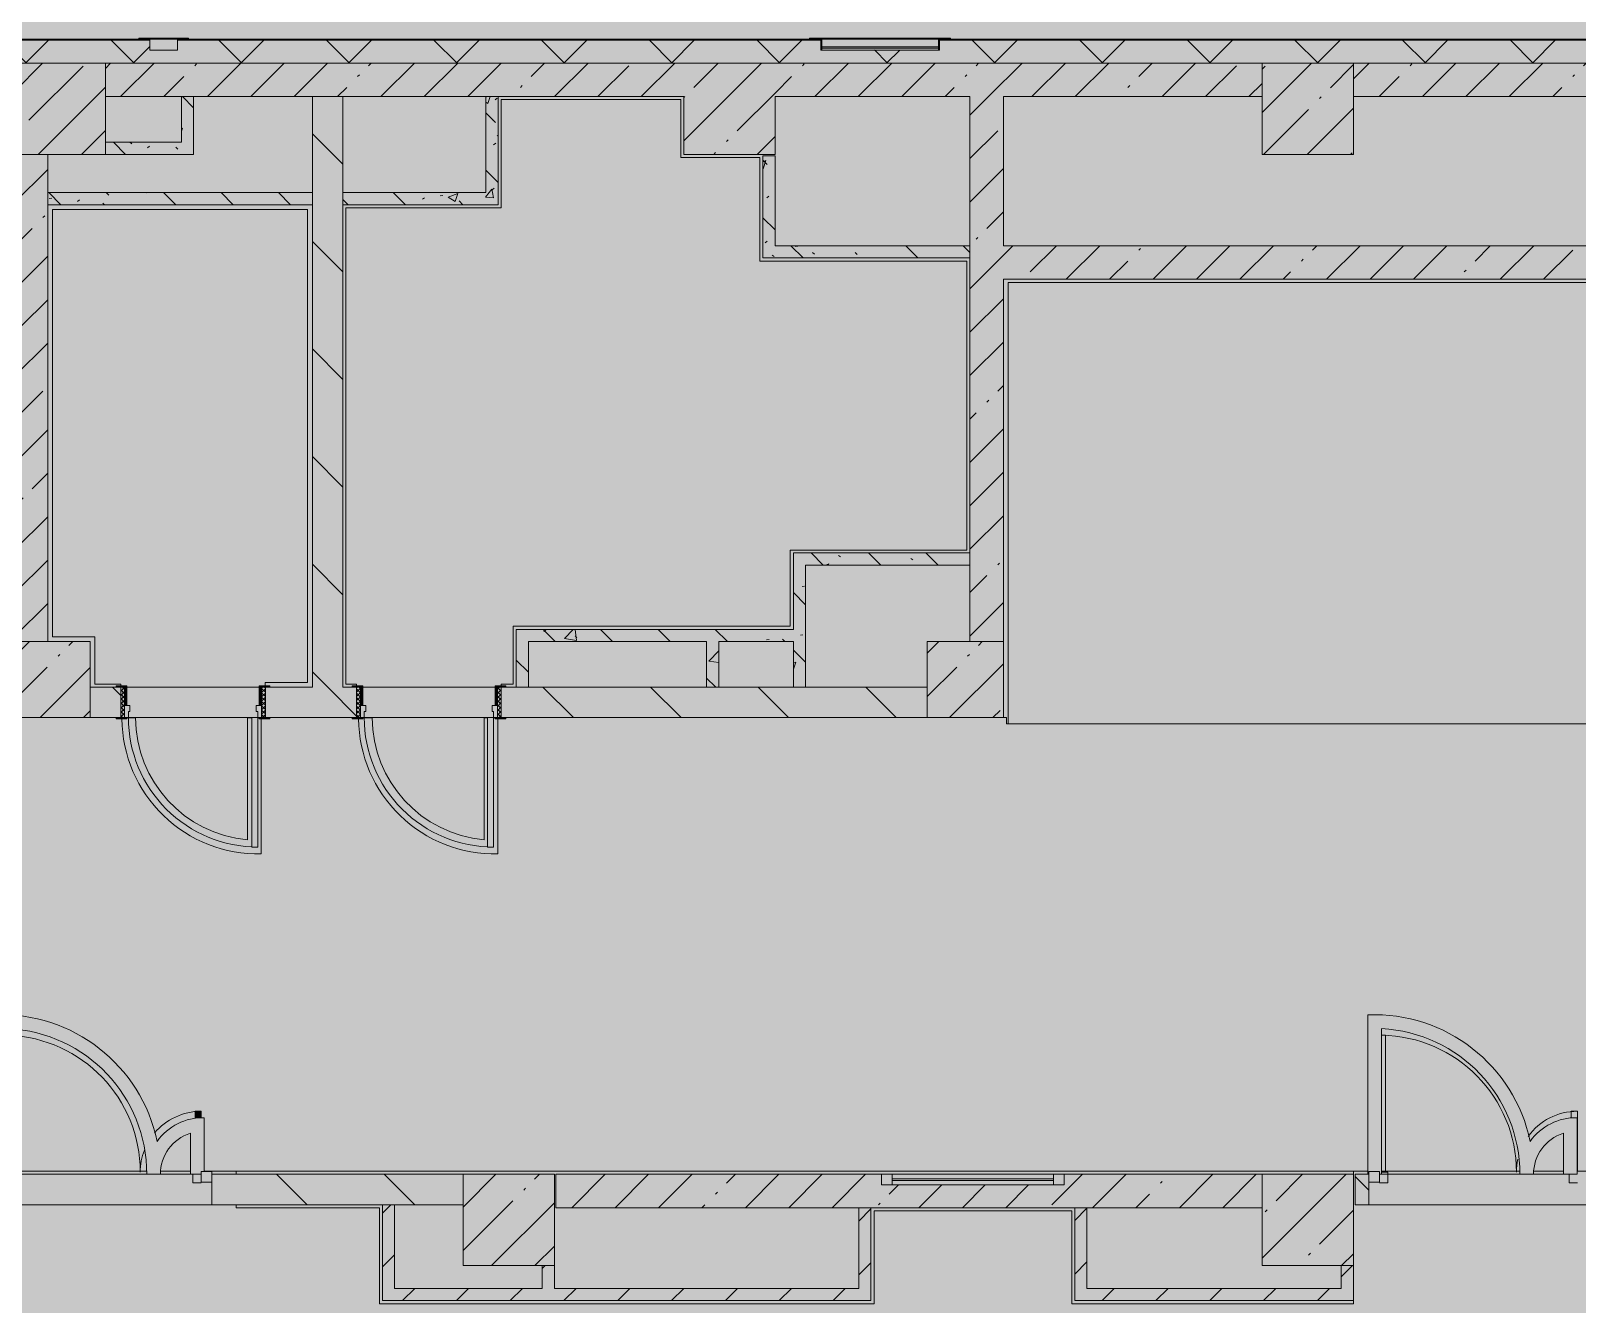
# Model space of a CAD drawing. Header units: millimetres. Extents: x -5524 to 188508, y -8553 to 29000.
# Drawn here: x 75319 to 85477, y 7048 to 15412 of the extents above; entities that cross this region are included whole.
import ezdxf

# ---------------------------------------------------------------- set-up
doc = ezdxf.new("R2010")
doc.units = ezdxf.units.MM
for name, color, linetype, lineweight in [('A-DETL-1', 7, 'Continuous', 5), ('A-WALL-2', 7, 'Continuous', 5), ('I-WALL-2', 7, 'Continuous', 5), ('S-COLS-2', 7, 'Continuous', 5)]:
    doc.layers.add(name, color=color, linetype=linetype, lineweight=lineweight)
doc.layers.add('A-DETL-GENF-2', color=7, linetype='Continuous', lineweight=9, true_color=0xc0c0c0, transparency=0.4)
for name, color, linetype, lineweight, true_color in [('A-DETL-GENF-3', 7, 'Continuous', 5, 0xb7b7b7), ('A-DOOR-4', 7, 'Continuous', 5, 0xaaaaaa), ('A-DOOR-5', 7, 'Continuous', 5, 0xe2e2e2), ('A-DOOR-6', 7, 'Continuous', 5, 0xb7b7b7), ('A-DOOR-FRAM-4', 7, 'Continuous', 5, 0xe2e2e2), ('A-DOOR-FRAM-5', 7, 'Continuous', 5, 0xaaaaaa), ('A-DOOR-FRAM-6', 7, 'Continuous', 5, 0xb7b7b7), ('A-FLOR-1', 7, 'Continuous', 5, 0xb7b7b7), ('A-GENM-1', 7, 'Continuous', 5, 0x737373), ('A-GENM-2', 7, 'Continuous', 5, 0xa1a1a1), ('A-GLAZ-3', 7, 'Continuous', 5, 0x737373), ('A-GLAZ-CWMG-4', 7, 'Continuous', 5, 0x737373), ('A-WALL-3', 7, 'Continuous', 5, 0x737373), ('A-WALL-4', 7, 'Continuous', 9, 0x737373), ('A-WALL-5', 7, 'Continuous', 5, 0xa1a1a1), ('I-WALL-3', 7, 'Continuous', 5, 0x737373), ('I-WALL-4', 7, 'Continuous', 5, 0x787878), ('S-COLS-1', 7, 'Continuous', 5, 0x737373)]:
    doc.layers.add(name, color=color, linetype=linetype, lineweight=lineweight, true_color=true_color)
pattern_1 = [(135, (61498, 0), (-353.553, -353.553), [])]
pattern_2 = [(135, (1826.41, 164.685), (-14.14214, -14.14214), []), (225, (1826.41, 164.685), (14.14214, -14.14214), [])]
pattern_3 = [(45, (-296.384, 164.685), (-14.1421, 14.1421), []), (135, (-296.384, 164.685), (-14.1421, -14.1421), [])]
pattern_4 = [(45, (61498, 0), (-285.123, 285.123), []), (45, (61783.12, 0), (-285.123, 285.123), [504.031, -100.806, 16.764, -84.042])]
pattern_5 = [(135, (61498, 0), (-377.171, -377.171), [533.4, -88.9, 17.78, -88.9]), (135, (61498, 376.94), (-377.171, -377.171), []), (50, (61498, 0), (637.645, -55.787), [66.675, -733.425]), (355, (61498, 0), (-123.35, 668.7), [53.34, -586.74]), (100.451, (61551.14, -4.65), (514.299, 612.908), [56.665, -623.315]), (46.184, (61498, 177.8), (948.776, -147.15), [100.012, -1100.137]), (96.636, (61577.1, 165.5), (830.91, 865.997), [84.998, -934.973]), (351.184, (61498, 177.8), (830.918, 865.99), [80.01, -880.11]), (21, (61586.9, 133.35), (530.651, -357.928), [66.675, -733.425]), (326, (61586.9, 133.35), (216.308, 644.658), [53.34, -586.74]), (71.451, (61631.1, 103.5), (746.96, 286.724), [56.665, -623.315]), (37.5, (61498, 0), (10.8105, 295.9426), [16.764, -562.864, 16.764, -578.866, -588.962]), (37.5, (61498, 0), (10.8105, 295.9426), [-1175.258, 16.764, -572.198]), (7.5, (61498, 0), (233.869, 350.6318), [16.764, -322.834, 16.764, -549.529, -224.472]), (7.5, (61498, 0), (233.869, 350.6318), [-905.891, 16.764, -207.708]), (327.5, (61299.75, 0), (474.5678, -20.0513), [16.764, -205.486, 16.764, -676.656, -920.115]), (327.5, (61299.75, 0), (474.5678, -20.0513), [-915.67, 16.764, -903.351]), (317.5, (61210.85, 0), (518.452, 88.9934), [16.764, -272.161, 16.764, -443.738, -653.415]), (317.5, (61210.85, 0), (518.452, 88.9934), [-749.427, 16.764, -636.651])]
pattern_6 = [(45, (61498, 0), (-176.7767, 176.7767), [])]

# ---------------------------------------------------------------- blocks, each defined once
blk = doc.blocks.new('BSC_Колонна _Прямоугольная - 600х600-V46-3_6_1_птичка')
at = {"layer": 'S-COLS-2'}
h = blk.add_hatch(dxfattribs=at)
h.set_pattern_fill('FP_60', color=256, style=0, pattern_type=2)
h.set_pattern_definition([(45, (-14010, -14900), (-285.123, 285.123), []), (45, (-13724.88, -14900), (-285.123, 285.123), [504.031, -100.806, 16.764, -84.042])])
h.paths.add_polyline_path([(300, -300), (300, 300), (-300, 300), (-300, -300), (-24, -300)])
at = {"layer": 'S-COLS-1'}
for p, q in [((300, 300), (-300, 300)), ((-300, 300), (-300, -300)), ((300, -300), (300, 300)), ((-300, -300), (300, -300))]:
    blk.add_line(p, q, dxfattribs=at)
blk = doc.blocks.new('110_Дверь_СКБ_1Ст_Внутренняя1 - Д-7_п__950x2100h_Туалет EW30-32897972-3_6_1_птичка')
at = {"layer": 'A-DOOR-4'}
h = blk.add_hatch(dxfattribs=at)
h.set_pattern_fill('FP_17', color=256, style=0, pattern_type=2)
h.set_pattern_definition(pattern_2)
h.paths.add_polyline_path([(487, 100), (462, 100), (462, -100), (487, -100)])
at = {"layer": 'A-DOOR-5'}
h = blk.add_hatch(color=256, dxfattribs=at)
h.paths.add_polyline_path([(437, 100), (437, 60), (427, 60), (427, 20), (462, 20), (462, 100)])
h.paths.add_polyline_path([(-413, 100), (-438, 100), (-438, 20), (-403, 20), (-403, 60), (-413, 60)])
at = {"layer": 'A-DOOR-FRAM-4'}
for points in [[(-413, 950), (-413, 100), (-373, 100), (-373, 950)], [(-493, 108), (-493, 100), (-423, 100), (-423, 108)], [(517, 108), (447, 108), (447, 100), (517, 100)], [(-423, 20), (-438, 20), (-438, -100), (-423, -100)], [(462, 20), (447, 20), (447, -100), (462, -100)], [(-493, -100), (-493, -108), (-423, -108), (-423, -100)], [(447, -100), (447, -108), (517, -108), (517, -100)]]:
    blk.add_hatch(color=256, dxfattribs=at).paths.add_polyline_path(points)
at = {"layer": 'A-DOOR-FRAM-5'}
h = blk.add_hatch(dxfattribs=at)
h.set_pattern_fill('FP_18', color=256, style=0, pattern_type=2)
h.set_pattern_definition(pattern_3)
h.paths.add_polyline_path([(-438, 100), (-463, 100), (-463, -100), (-438, -100)])
at = {"layer": 'A-DOOR-6'}
for p, q in [((-413, 950), (-413, 100)), ((-373, 950), (-413, 950)), ((-373, 100), (-373, 950)), ((-413, 100), (-373, 100))]:
    blk.add_line(p, q, dxfattribs=at)
blk.add_arc((-413, 100), 850, 360, 90, dxfattribs=at)
at = {"layer": 'A-DOOR-FRAM-6'}
for p, q in [((-423, 108), (-493, 108)), ((-493, 108), (-493, 100)), ((-423, 100), (-423, 108)), ((517, 108), (447, 108)), ((447, 108), (447, 100)), ((517, 100), (517, 108)), ((-493, 100), (-423, 100)), ((-438, 100), (-463, 100)), ((-463, 100), (-463, -100)), ((-413, 100), (-438, 100)), ((-438, 100), (-438, 20)), ((-438, -100), (-438, 100)), ((-423, 100), (-438, 100)), ((-438, 100), (-438, 99)), ((-438, 99), (-423, 99)), ((-438, 20), (-403, 20)), ((-423, 20), (-438, 20)), ((-438, 20), (-438, -100)), ((-423, 99), (-423, 100)), ((-423, -100), (-423, 20)), ((-413, 60), (-413, 100)), ((-403, 60), (-413, 60)), ((-403, 20), (-403, 60)), ((437, 60), (427, 60)), ((427, 60), (427, 20)), ((427, 20), (462, 20)), ((437, 100), (437, 60)), ((462, 100), (437, 100)), ((462, 100), (447, 100)), ((447, 100), (447, 99)), ((447, 100), (517, 100)), ((447, 99), (462, 99)), ((462, 20), (447, 20)), ((447, 20), (447, -100)), ((462, 20), (462, 100)), ((487, 100), (462, 100)), ((462, 100), (462, -100)), ((462, 99), (462, 100)), ((462, -100), (462, 20)), ((487, -100), (487, 100)), ((-423, -100), (-493, -100)), ((-493, -100), (-493, -108)), ((-463, -100), (-438, -100)), ((-438, -100), (-423, -100)), ((-423, -108), (-423, -100)), ((447, -100), (462, -100)), ((517, -100), (447, -100)), ((447, -100), (447, -108)), ((462, -100), (487, -100)), ((517, -108), (517, -100)), ((-493, -108), (-423, -108)), ((447, -108), (517, -108))]:
    blk.add_line(p, q, dxfattribs=at)
blk = doc.blocks.new('110_Дверь_СКБ_1Ст_Внутренняя1 - Д-7_п__950x2100h_Туалет-32491181-3_6_1_птичка')
at = {"layer": 'A-DOOR-4'}
h = blk.add_hatch(dxfattribs=at)
h.set_pattern_fill('FP_17', color=256, style=0, pattern_type=2)
h.set_pattern_definition(pattern_2)
h.paths.add_polyline_path([(487, 100), (462, 100), (462, -100), (487, -100)])
at = {"layer": 'A-DOOR-5'}
h = blk.add_hatch(color=256, dxfattribs=at)
h.paths.add_polyline_path([(437, 100), (437, 60), (427, 60), (427, 20), (462, 20), (462, 100)])
h.paths.add_polyline_path([(-413, 100), (-438, 100), (-438, 20), (-403, 20), (-403, 60), (-413, 60)])
at = {"layer": 'A-DOOR-FRAM-4'}
for points in [[(-413, 950), (-413, 100), (-373, 100), (-373, 950)], [(-493, 108), (-493, 100), (-423, 100), (-423, 108)], [(517, 108), (447, 108), (447, 100), (517, 100)], [(-423, 20), (-438, 20), (-438, -100), (-423, -100)], [(462, 20), (447, 20), (447, -100), (462, -100)], [(-493, -100), (-493, -108), (-423, -108), (-423, -100)], [(447, -100), (447, -108), (517, -108), (517, -100)]]:
    blk.add_hatch(color=256, dxfattribs=at).paths.add_polyline_path(points)
at = {"layer": 'A-DOOR-FRAM-5'}
h = blk.add_hatch(dxfattribs=at)
h.set_pattern_fill('FP_18', color=256, style=0, pattern_type=2)
h.set_pattern_definition(pattern_3)
h.paths.add_polyline_path([(-438, 100), (-463, 100), (-463, -100), (-438, -100)])
at = {"layer": 'A-DOOR-6'}
for p, q in [((-413, 950), (-413, 100)), ((-373, 950), (-413, 950)), ((-373, 100), (-373, 950)), ((-413, 100), (-373, 100))]:
    blk.add_line(p, q, dxfattribs=at)
blk.add_arc((-413, 100), 850, 360, 90, dxfattribs=at)
at = {"layer": 'A-DOOR-FRAM-6'}
for p, q in [((-423, 108), (-493, 108)), ((-493, 108), (-493, 100)), ((-423, 100), (-423, 108)), ((517, 108), (447, 108)), ((447, 108), (447, 100)), ((517, 100), (517, 108)), ((-493, 100), (-423, 100)), ((-438, 100), (-463, 100)), ((-463, 100), (-463, -100)), ((-413, 100), (-438, 100)), ((-438, 100), (-438, 20)), ((-438, -100), (-438, 100)), ((-423, 100), (-438, 100)), ((-438, 100), (-438, 99)), ((-438, 99), (-423, 99)), ((-438, 20), (-403, 20)), ((-423, 20), (-438, 20)), ((-438, 20), (-438, -100)), ((-423, 99), (-423, 100)), ((-423, -100), (-423, 20)), ((-413, 60), (-413, 100)), ((-403, 60), (-413, 60)), ((-403, 20), (-403, 60)), ((437, 60), (427, 60)), ((427, 60), (427, 20)), ((427, 20), (462, 20)), ((437, 100), (437, 60)), ((462, 100), (437, 100)), ((462, 100), (447, 100)), ((447, 100), (447, 99)), ((447, 100), (517, 100)), ((447, 99), (462, 99)), ((462, 20), (447, 20)), ((447, 20), (447, -100)), ((462, 20), (462, 100)), ((487, 100), (462, 100)), ((462, 100), (462, -100)), ((462, 99), (462, 100)), ((462, -100), (462, 20)), ((487, -100), (487, 100)), ((-423, -100), (-493, -100)), ((-493, -100), (-493, -108)), ((-463, -100), (-438, -100)), ((-438, -100), (-423, -100)), ((-423, -108), (-423, -100)), ((447, -100), (462, -100)), ((517, -100), (447, -100)), ((447, -100), (447, -108)), ((462, -100), (487, -100)), ((517, -108), (517, -100)), ((-493, -108), (-423, -108)), ((447, -108), (517, -108))]:
    blk.add_line(p, q, dxfattribs=at)
blk = doc.blocks.new('BSC_Колонна _Прямоугольная - 500х500-V84-3_6_1_птичка')
at = {"layer": 'S-COLS-2'}
h = blk.add_hatch(dxfattribs=at)
h.set_pattern_fill('FP_99', color=256, style=0, pattern_type=2)
h.set_pattern_definition([(45, (-19960, -11150), (-285.123, 285.123), []), (45, (-19674.88, -11150), (-285.123, 285.123), [504.031, -100.806, 16.764, -84.042])])
h.paths.add_polyline_path([(250, -250), (250, 250), (-250, 250), (-250, -250)])
at = {"layer": 'S-COLS-1'}
for p, q in [((250, 250), (-250, 250)), ((-250, 250), (-250, -250)), ((250, -250), (250, 250)), ((-250, -250), (250, -250))]:
    blk.add_line(p, q, dxfattribs=at)
blk = doc.blocks.new('BSC_Колонна _Прямоугольная - 500х500-V122-3_6_1_птичка')
at = {"layer": 'S-COLS-2'}
h = blk.add_hatch(dxfattribs=at)
h.set_pattern_fill('FP_120', color=256, style=0, pattern_type=2)
h.set_pattern_definition([(45, (-13960, -11150), (-285.123, 285.123), []), (45, (-13674.88, -11150), (-285.123, 285.123), [504.031, -100.806, 16.764, -84.042])])
h.paths.add_polyline_path([(250, -250), (250, 250), (-250, 250), (-250, -250), (26, -250)])
at = {"layer": 'S-COLS-1'}
for p, q in [((250, 250), (-250, 250)), ((-250, 250), (-250, -250)), ((250, -250), (250, 250)), ((-250, -250), (250, -250))]:
    blk.add_line(p, q, dxfattribs=at)
blk = doc.blocks.new('BSC_Колонна _Прямоугольная - 600х600-V123-3_6_1_птичка')
at = {"layer": 'S-COLS-2'}
h = blk.add_hatch(dxfattribs=at)
h.set_pattern_fill('FP_121', color=256, style=0, pattern_type=2)
h.set_pattern_definition([(45, (-22210, -14900), (-285.123, 285.123), []), (45, (-21924.88, -14900), (-285.123, 285.123), [504.031, -100.806, 16.764, -84.042])])
h.paths.add_polyline_path([(300, -300), (300, 300), (-300, 300), (-300, -300)])
at = {"layer": 'S-COLS-1'}
for p, q in [((300, 300), (-300, 300)), ((-300, 300), (-300, -300)), ((300, -300), (300, 300)), ((-300, -300), (300, -300))]:
    blk.add_line(p, q, dxfattribs=at)
blk = doc.blocks.new('BSC_Колонна _Прямоугольная - 600х600-V124-3_6_1_птичка')
at = {"layer": 'S-COLS-2'}
h = blk.add_hatch(dxfattribs=at)
h.set_pattern_fill('FP_123', color=256, style=0, pattern_type=2)
h.set_pattern_definition([(45, (-22210, -7600), (-285.123, 285.123), []), (45, (-21924.88, -7600), (-285.123, 285.123), [504.031, -100.806, 16.764, -84.042])])
h.paths.add_polyline_path([(300, -300), (300, 300), (-300, 300), (-300, -300)])
at = {"layer": 'S-COLS-1'}
for p, q in [((300, 300), (-300, 300)), ((-300, 300), (-300, -300)), ((300, -300), (300, 300)), ((-300, -300), (300, -300))]:
    blk.add_line(p, q, dxfattribs=at)
blk = doc.blocks.new('BSC_Колонна _Прямоугольная - 600х600-V132-3_6_1_птичка')
at = {"layer": 'S-COLS-2'}
h = blk.add_hatch(dxfattribs=at)
h.set_pattern_fill('FP_134', color=256, style=0, pattern_type=2)
h.set_pattern_definition([(45, (-16960, -7600), (-285.123, 285.123), []), (45, (-16674.88, -7600), (-285.123, 285.123), [504.031, -100.806, 16.764, -84.042])])
h.paths.add_polyline_path([(300, -300), (300, 300), (-300, 300), (-300, -300)])
at = {"layer": 'S-COLS-1'}
for p, q in [((300, 300), (-300, 300)), ((-300, 300), (-300, -300)), ((300, -300), (300, 300)), ((-300, -300), (300, -300))]:
    blk.add_line(p, q, dxfattribs=at)
blk = doc.blocks.new('Полоса с поворотом - Полоса с поворотом-23831104-3_6_1_птичка')
at = {"layer": 'A-GENM-1'}
for p, q in [((19017, 15363), (19783, 15363)), ((19783, 15306), (19017, 15306)), ((19017, 15298), (19783, 15298))]:
    blk.add_line(p, q, dxfattribs=at)
blk = doc.blocks.new('Уголок вложенный - Уголок вложенный-23831105-3_6_1_птичка')
at = {"layer": 'A-GENM-1'}
for p, q in [((29164, 15365), (29244, 15365)), ((29164, 15361), (29164, 15365)), ((29237, 15288), (29237, 15349)), ((29244, 15365), (29244, 15285)), ((29244, 15285), (29240, 15285))]:
    blk.add_line(p, q, dxfattribs=at)
at = {"layer": 'A-GENM-1', "flags": 128}
for points in [[(29167, 15358), (29166, 15358), (29166, 15358), (29165, 15359), (29165, 15359), (29164, 15360), (29164, 15360), (29164, 15361)], [(29237, 15349), (29237, 15351), (29236, 15353), (29235, 15355), (29234, 15356), (29232, 15357), (29230, 15358), (29228, 15358)], [(29240, 15285), (29239, 15285), (29239, 15285), (29238, 15286), (29238, 15286), (29237, 15287), (29237, 15287), (29237, 15288)]]:
    blk.add_lwpolyline(points, dxfattribs=at)
at = {"layer": 'A-GENM-2'}
blk.add_line((29228, 15358), (29167, 15358), dxfattribs=at)
blk = doc.blocks.new('Уголок вложенный - Уголок вложенный-V136-3_6_1_птичка')
at = {"layer": 'A-GENM-1'}
for p, q in [((30010, 15365), (30090, 15365)), ((30010, 15285), (30010, 15365)), ((30017, 15349), (30017, 15288)), ((30090, 15365), (30090, 15361)), ((30014, 15285), (30010, 15285))]:
    blk.add_line(p, q, dxfattribs=at)
at = {"layer": 'A-GENM-1', "flags": 128}
for points in [[(30026, 15358), (30024, 15358), (30022, 15357), (30020, 15356), (30019, 15355), (30018, 15353), (30017, 15351), (30017, 15349)], [(30090, 15361), (30090, 15360), (30090, 15360), (30089, 15359), (30089, 15359), (30088, 15358), (30088, 15358), (30087, 15358)], [(30017, 15288), (30017, 15287), (30017, 15287), (30016, 15286), (30016, 15286), (30015, 15285), (30015, 15285), (30014, 15285)]]:
    blk.add_lwpolyline(points, dxfattribs=at)
at = {"layer": 'A-GENM-2'}
blk.add_line((30087, 15358), (30026, 15358), dxfattribs=at)
blk = doc.blocks.new('Уголок вложенный - Уголок вложенный-V137-3_6_1_птичка')
at = {"layer": 'A-GENM-1'}
for p, q in [((29244, 15365), (30010, 15365)), ((30010, 15285), (29244, 15285))]:
    blk.add_line(p, q, dxfattribs=at)
at = {"layer": 'A-GENM-1', "flags": 128}
for points in [[(29237, 15349), (29237, 15351), (29236, 15353), (29235, 15355), (29234, 15356), (29232, 15357), (29230, 15358), (29228, 15358)], [(30026, 15358), (30024, 15358), (30022, 15357), (30020, 15356), (30019, 15355), (30018, 15353), (30017, 15351), (30017, 15349)]]:
    blk.add_lwpolyline(points, dxfattribs=at)
blk = doc.blocks.new('Уголок вложенный - Уголок вложенный-23964580-3_6_1_птичка')
at = {"layer": 'A-GENM-1'}
for p, q in [((14530, 15361), (14530, 15365)), ((14603, 15288), (14603, 15349)), ((14610, 15285), (14606, 15285))]:
    blk.add_line(p, q, dxfattribs=at)
at = {"layer": 'A-GENM-1', "flags": 128}
for points in [[(14533, 15358), (14532, 15358), (14532, 15358), (14531, 15359), (14531, 15359), (14530, 15360), (14530, 15360), (14530, 15361)], [(14603, 15349), (14603, 15351), (14602, 15353), (14601, 15355), (14600, 15356), (14598, 15357), (14596, 15358), (14594, 15358)], [(14606, 15285), (14605, 15285), (14605, 15285), (14604, 15286), (14604, 15286), (14603, 15287), (14603, 15287), (14603, 15288)]]:
    blk.add_lwpolyline(points, dxfattribs=at)
at = {"layer": 'A-GENM-2'}
blk.add_line((14594, 15358), (14533, 15358), dxfattribs=at)
blk = doc.blocks.new('Уголок вложенный - Уголок вложенный-V145-3_6_1_птичка')
at = {"layer": 'A-GENM-1'}
for p, q in [((14783, 15349), (14783, 15288)), ((14856, 15365), (14856, 15361)), ((14780, 15285), (14776, 15285))]:
    blk.add_line(p, q, dxfattribs=at)
at = {"layer": 'A-GENM-1', "flags": 128}
for points in [[(14792, 15358), (14790, 15358), (14788, 15357), (14786, 15356), (14785, 15355), (14784, 15353), (14783, 15351), (14783, 15349)], [(14856, 15361), (14856, 15360), (14856, 15360), (14855, 15359), (14855, 15359), (14854, 15358), (14854, 15358), (14853, 15358)], [(14783, 15288), (14783, 15287), (14783, 15287), (14782, 15286), (14782, 15286), (14781, 15285), (14781, 15285), (14780, 15285)]]:
    blk.add_lwpolyline(points, dxfattribs=at)
at = {"layer": 'A-GENM-2'}
blk.add_line((14853, 15358), (14792, 15358), dxfattribs=at)
blk = doc.blocks.new('Уголок вложенный - Уголок вложенный-V146-3_6_1_птичка')
at = {"layer": 'A-GENM-1'}
blk.add_line((14776, 15285), (14610, 15285), dxfattribs=at)
at = {"layer": 'A-GENM-1', "flags": 128}
for points in [[(14598, 15357), (14596, 15358), (14594, 15358)], [(14792, 15358), (14790, 15358), (14788, 15357)]]:
    blk.add_lwpolyline(points, dxfattribs=at)
blk = doc.blocks.new('Уголок вложенный - Уголок вложенный-V147-3_6_1_птичка')
at = {"layer": 'A-GENM-1'}
for p, q in [((14530, 15365), (14856, 15365)), ((14530, 15365), (14530, 15361)), ((14603, 15349), (14603, 15288)), ((14783, 15288), (14783, 15349)), ((14856, 15361), (14856, 15365)), ((14606, 15285), (14780, 15285))]:
    blk.add_line(p, q, dxfattribs=at)
at = {"layer": 'A-GENM-1', "flags": 128}
for points in [[(14530, 15361), (14530, 15360), (14530, 15360), (14531, 15359), (14531, 15359), (14532, 15358), (14532, 15358), (14533, 15358)], [(14594, 15358), (14596, 15358), (14598, 15357), (14600, 15356), (14601, 15355), (14602, 15353), (14603, 15351), (14603, 15349)], [(14783, 15349), (14783, 15351), (14784, 15353), (14785, 15355), (14786, 15356), (14788, 15357), (14790, 15358), (14792, 15358)], [(14853, 15358), (14854, 15358), (14854, 15358), (14855, 15359), (14855, 15359), (14856, 15360), (14856, 15360), (14856, 15361)], [(14603, 15288), (14603, 15287), (14603, 15287), (14604, 15286), (14604, 15286), (14605, 15285), (14605, 15285), (14606, 15285)], [(14780, 15285), (14781, 15285), (14781, 15285), (14782, 15286), (14782, 15286), (14783, 15287), (14783, 15287), (14783, 15288)]]:
    blk.add_lwpolyline(points, dxfattribs=at)
at = {"layer": 'A-GENM-2'}
blk.add_line((14533, 15358), (14853, 15358), dxfattribs=at)
blk = doc.blocks.new('120_Окно_СКБ_1Ст - 120_Окно_СКБ_1Ст 400х1200 EI30-24228621-3_6_1_птичка')
at = {"layer": 'A-GLAZ-3'}
for p, q in [((-600, 40), (-600, 110)), ((-600, 110), (-530, 110)), ((600, 110), (-600, 110)), ((-530, 110), (-530, 40)), ((530, 40), (530, 110)), ((530, 110), (600, 110)), ((600, 110), (600, 40)), ((-530, 40), (-600, 40)), ((-600, 40), (600, 40)), ((530, 80), (-530, 80)), ((530, 70), (-530, 70)), ((600, 40), (530, 40))]:
    blk.add_line(p, q, dxfattribs=at)
blk = doc.blocks.new('Прямоугольный импост - 50 x 70 мм-31927764-3_6_1_птичка')
at = {"layer": 'A-GLAZ-CWMG-4'}
for p, q in [((-70, 35), (0, 35)), ((-70, -35), (-70, 35)), ((0, 35), (0, -35)), ((0, -35), (-70, -35))]:
    blk.add_line(p, q, dxfattribs=at)
blk = doc.blocks.new('Дверь_Витражная_остекление_ - ДВН_ДАО_Главный вход_1200 в свету Д-22 _п_-31928779-3_6_1_птичка')
at = {"layer": 'A-DOOR-5'}
for points in [[(-615, 30), (-610, 30), (-615, 930)], [(610, 384), (650, 388), (650, 430), (610, 430), (610, 388)]]:
    blk.add_hatch(color=256, dxfattribs=at).paths.add_polyline_path(points)
at = {"layer": 'A-DETL-GENF-3'}
for p, q in [((-610, 30), (-610, 930)), ((650, 430), (610, 430)), ((610, 430), (610, 384)), ((650, 387), (650, 430)), ((-595, 30), (-615, 30)), ((-595, -40), (-595, 30)), ((595, -40), (595, 16)), ((-650, -40), (-595, -40)), ((650, -40), (595, -40))]:
    blk.add_line(p, q, dxfattribs=at)
at = {"layer": 'A-DOOR-6'}
blk.add_line((650, 430), (650, 387), dxfattribs=at)
for centre, radius, start, end in [((-650, 30), 900, 360, 87.7416), ((650, 30), 400, 90, 140.1159), ((650, 30), 400, 158.7261, 180)]:
    blk.add_arc(centre, radius, start, end, dxfattribs=at)
blk = doc.blocks.new('Дверь_Витражная_остекление_ - ДВН_ДАО_Главный вход_1200 в свету Д-22 _п_-V177-3_6_1_птичка')
at = {"layer": 'A-DOOR-5'}
for points in [[(-636, 30), (-610, 30), (-610, 930), (-636, 930)], [(648, 30), (650, 35), (648, 430), (610, 430), (610, 386), (648, 388), (648, 35)]]:
    blk.add_hatch(color=256, dxfattribs=at).paths.add_polyline_path(points)
at = {"layer": 'A-DETL-GENF-3'}
for p, q in [((-610, 930), (-636, 930)), ((-610, 30), (-610, 930)), ((650, 430), (610, 430)), ((610, 430), (610, 386)), ((650, 35), (650, 430)), ((-636, 30), (-610, 30)), ((-595, 30), (-636, 30)), ((-595, -40), (-595, 30)), ((595, -40), (595, 16)), ((-650, -40), (-595, -40)), ((650, -40), (595, -40))]:
    blk.add_line(p, q, dxfattribs=at)
at = {"layer": 'A-DOOR-6'}
blk.add_line((650, 430), (650, 35), dxfattribs=at)
for centre, radius, start, end in [((-650, 30), 900, 360, 89.1007), ((650, 30), 400, 90, 144.0144), ((650, 30), 400, 167.5043, 180)]:
    blk.add_arc(centre, radius, start, end, dxfattribs=at)
blk = doc.blocks.new('Прямоугольный импост - 50 x 70 мм-31701779-3_6_1_птичка')
at = {"layer": 'A-GLAZ-CWMG-4'}
for p, q in [((0, 35), (-70, 35)), ((-70, 35), (-70, -35)), ((0, -35), (0, 35)), ((-70, -35), (0, -35))]:
    blk.add_line(p, q, dxfattribs=at)

msp = doc.modelspace()

# ---------------------------------------------------------------- hatches: boundary and pattern name
at = {"layer": 'A-DETL-GENF-2'}
for points in [[(59088.9, 14774.9), (61230, 14774.9), (61230, 15358), (100258, 15358), (100258, 23888.3), (95426.1, 23888.3), (95426.1, 27398.1), (59088.9, 27398.1), (59088.9, 15271.3)], [(97856.6, -258), (99808, -258), (99808, 15358), (61230, 15358), (61230, -258), (96924.4, -258)]]:
    msp.add_hatch(color=256, dxfattribs=at).paths.add_polyline_path(points)
at = {"layer": 'A-WALL-2'}
h = msp.add_hatch(dxfattribs=at)
h.set_pattern_fill('FP_68', color=256, style=0, pattern_type=2)
h.set_pattern_definition([(45, (61498, 0), (-353.5534, 353.5534), []), (135, (61498, 0), (-353.5534, -353.5534), [])])
h.paths.add_polyline_path([(90399.2, 15200), (93608, 15200), (93608, 15350), (91515, 15349), (91515, 15288), (91508, 15285), (90735, 15288), (90735, 15350), (87108.3, 15349), (87108.3, 15288), (87101.3, 15285), (85928.3, 15288), (85928.3, 15350), (81288, 15349), (81288, 15288), (81281, 15285), (80508, 15288), (80508, 15350), (76281, 15349), (76281, 15288), (76274, 15285), (76101, 15288), (76100.8, 15350), (74358, 15350), (74358, 15200), (88534.8, 15200)])
h.paths.add_polyline_path([(99808, 15200), (99808, 15350), (99308, 15350), (99308, 15200), (99721, 15200)])
h.paths.add_polyline_path([(96158, 15200), (96908, 15200), (96908, 15350), (96158, 15350)])
h.paths.add_polyline_path([(95108, 15200), (95258, 15200), (95258, 15350), (95108, 15350), (95108, 15271.3)])
h.paths.add_polyline_path([(70658, 15200), (71258, 15200), (71258, 15350), (70658, 15350)])
h.paths.add_polyline_path([(67658, 15200), (68258, 15200), (68258, 15350), (61538, 15350), (61538, 15293), (61388, 15293), (61388, 15200), (66162.4, 15200)])
h.paths.add_polyline_path([(69758, 15200), (69758, 15350), (69158, 15350), (69158, 15200)])
h.paths.add_polyline_path([(94738, 15200), (94733, 15350), (94508, 15350), (94508, 15200)])
at = {"layer": 'I-WALL-2'}
h = msp.add_hatch(dxfattribs=at)
h.set_pattern_fill('FP_64', color=256, style=0, pattern_type=2)
h.set_pattern_definition(pattern_4)
h.paths.add_polyline_path([(93608, 14980), (93608, 15200), (92108, 15200), (92108, 14980), (93259.2, 14980)])
h.paths.add_polyline_path([(76308, 14980), (79608.3, 14980), (79608.3, 15200), (75808, 15200), (75808, 14980)])
h.paths.add_polyline_path([(91508, 14980), (91508, 15200), (87908, 15200), (87908, 14980), (91331.3, 14980)])
h.paths.add_polyline_path([(87308, 14980), (87308, 15200), (84008, 15200), (84008, 14980), (86670.4, 14980)])
h.paths.add_polyline_path([(80208.3, 14980), (83408, 14980), (83408, 15200), (80208.3, 15200)])
h = msp.add_hatch(dxfattribs=at)
h.set_pattern_fill('FP_67', color=256, style=0, pattern_type=2)
h.set_pattern_definition(pattern_1)
h.paths.add_polyline_path([(77348.6, 11100), (77368, 11100), (77368, 14980), (77168, 14980), (77168, 11100)])
h = msp.add_hatch(dxfattribs=at)
h.set_pattern_fill('FP_64', color=256, style=0, pattern_type=2)
h.set_pattern_definition(pattern_4)
h.paths.add_polyline_path([(81708, 11400), (81708, 14980), (81488, 14980), (81488, 11400)])
h = msp.add_hatch(dxfattribs=at)
h.set_pattern_fill('FP_64', color=256, style=0, pattern_type=2)
h.set_pattern_definition(pattern_4)
h.paths.add_polyline_path([(75209, 11400), (75429, 11400), (75429, 14600), (75209, 14600), (75209, 11900)])
h = msp.add_hatch(dxfattribs=at)
h.set_pattern_fill('FP_64', color=256, style=0, pattern_type=2)
h.set_pattern_definition(pattern_4)
h.paths.add_polyline_path([(92508, 13780), (92508, 14000), (81708, 14000), (81708, 13780), (92263.5, 13780)])
h = msp.add_hatch(dxfattribs=at)
h.set_pattern_fill('FP_67', color=256, style=0, pattern_type=2)
h.set_pattern_definition(pattern_1)
h.paths.add_polyline_path([(81208, 10900), (81208, 11100), (78408, 11100), (78408, 10900), (81077.3, 10900)])
h.paths.add_polyline_path([(77458, 10900), (77458, 11100), (76859, 11100), (76859, 10900), (77428, 10900)])
h.paths.add_polyline_path([(75879, 10900), (75909, 10900), (75909, 11100), (75708, 11100), (75708, 10900)])
h = msp.add_hatch(dxfattribs=at)
h.set_pattern_fill('FP_67', color=256, style=0, pattern_type=2)
h.set_pattern_definition(pattern_1)
h.paths.add_polyline_path([(77708, 7700), (78158, 7700), (78158, 7900), (76507.3, 7900), (76507.3, 7700), (77628, 7700)])
h.paths.add_polyline_path([(65230.2, 7700), (65528, 7700), (65528, 7900), (65228, 7900), (65228, 7700)])
h.paths.add_polyline_path([(69158, 7700), (69158, 7900), (68028, 7900), (68028, 7700), (68609, 7700)])
h.paths.add_polyline_path([(69758, 7700), (73658, 7700), (73658, 7900), (72958, 7900), (72958, 7830), (72158, 7830), (72158, 7900), (69758, 7900), (69758, 7789.5)])
h.paths.add_polyline_path([(75067.3, 7700), (75067.3, 7900), (74258, 7900), (74258, 7700)])
h = msp.add_hatch(dxfattribs=at)
h.set_pattern_fill('FP_64', color=256, style=0, pattern_type=2)
h.set_pattern_definition(pattern_4)
h.paths.add_polyline_path([(82177, 7680), (83408, 7680), (83408, 7900), (82107.5, 7900), (82107.5, 7830), (80907.5, 7830), (80907.5, 7900), (78768, 7900), (78768, 7680), (81077.3, 7680)])
h = msp.add_hatch(dxfattribs=at)
h.set_pattern_fill('FP_67', color=256, style=0, pattern_type=2)
h.set_pattern_definition(pattern_1)
h.paths.add_polyline_path([(86528.7, 7700), (87058, 7700), (87058, 7900), (85549, 7900), (85549, 7700), (86328.7, 7700)])
h.paths.add_polyline_path([(84018, 7700), (84109, 7700), (84109, 7900), (84018, 7900), (84018, 7751.2)])
h = msp.add_hatch(dxfattribs=at)
h.set_pattern_fill('FP_69', color=256, style=0, pattern_type=2)
h.set_pattern_definition(pattern_6)
h.paths.add_polyline_path([(77708, 7150), (77708, 7700), (77628, 7700), (77628, 7150)])
h = msp.add_hatch(dxfattribs=at)
h.set_pattern_fill('FP_69', color=256, style=0, pattern_type=2)
h.set_pattern_definition(pattern_6)
h.paths.add_polyline_path([(80838, 7070), (80838, 7680), (80758, 7680), (80758, 7070)])
h = msp.add_hatch(dxfattribs=at)
h.set_pattern_fill('FP_69', color=256, style=0, pattern_type=2)
h.set_pattern_definition(pattern_6)
h.paths.add_polyline_path([(82257, 7150), (82257, 7680), (82177, 7680), (82177, 7150)])
h = msp.add_hatch(dxfattribs=at)
h.set_pattern_fill('FP_69', color=256, style=0, pattern_type=2)
h.set_pattern_definition(pattern_6)
h.paths.add_polyline_path([(78758, 7150), (78758, 7300), (78678, 7300), (78678, 7150)])
h = msp.add_hatch(dxfattribs=at)
h.set_pattern_fill('FP_69', color=256, style=0, pattern_type=2)
h.set_pattern_definition(pattern_6)
h.paths.add_polyline_path([(84008, 7070), (84008, 7300), (83928, 7300), (83928, 7070)])
h = msp.add_hatch(dxfattribs=at)
h.set_pattern_fill('FP_69', color=256, style=0, pattern_type=2)
h.set_pattern_definition(pattern_6)
h.paths.add_polyline_path([(80758, 7070), (80758, 7150), (77628, 7150), (77628, 7070), (79213, 7070)])
h = msp.add_hatch(dxfattribs=at)
h.set_pattern_fill('FP_69', color=256, style=0, pattern_type=2)
h.set_pattern_definition(pattern_6)
h.paths.add_polyline_path([(83928, 7070), (83928, 7150), (82177, 7150), (82177, 7070), (82941.7, 7070)])
at = {"layer": 'I-WALL-4'}
h = msp.add_hatch(dxfattribs=at)
h.set_pattern_fill('FP_72', color=256, style=0, pattern_type=2)
h.set_pattern_definition(pattern_5)
h.paths.add_polyline_path([(76388, 14680), (76388, 14980), (76308, 14980), (76308, 14680)])
h = msp.add_hatch(dxfattribs=at)
h.set_pattern_fill('FP_72', color=256, style=0, pattern_type=2)
h.set_pattern_definition(pattern_5)
h.paths.add_polyline_path([(78388, 14350), (78388, 14980), (78308, 14980), (78308, 14350)])
h = msp.add_hatch(dxfattribs=at)
h.set_pattern_fill('FP_72', color=256, style=0, pattern_type=2)
h.set_pattern_definition(pattern_5)
h.paths.add_polyline_path([(75808, 14600), (76388, 14600), (76388, 14680), (75808, 14680)])
h = msp.add_hatch(dxfattribs=at)
h.set_pattern_fill('FP_72', color=256, style=0, pattern_type=2)
h.set_pattern_definition(pattern_5)
h.paths.add_polyline_path([(80208.3, 13920), (80208.3, 14590), (80128.3, 14590), (80128.3, 13920)])
h = msp.add_hatch(dxfattribs=at)
h.set_pattern_fill('FP_72', color=256, style=0, pattern_type=2)
h.set_pattern_definition(pattern_5)
h.paths.add_polyline_path([(77168, 14270), (77168, 14350), (75429, 14350), (75429, 14270), (75484.2, 14270)])
h = msp.add_hatch(dxfattribs=at)
h.set_pattern_fill('FP_72', color=256, style=0, pattern_type=2)
h.set_pattern_definition(pattern_5)
h.paths.add_polyline_path([(77368, 14270), (78388, 14270), (78388, 14350), (77368, 14350)])
h = msp.add_hatch(dxfattribs=at)
h.set_pattern_fill('FP_72', color=256, style=0, pattern_type=2)
h.set_pattern_definition(pattern_5)
h.paths.add_polyline_path([(81488, 13920), (81488, 14000), (80208.3, 14000), (80208.3, 13920), (81077.3, 13920)])
h = msp.add_hatch(dxfattribs=at)
h.set_pattern_fill('FP_72', color=256, style=0, pattern_type=2)
h.set_pattern_definition(pattern_5)
h.paths.add_polyline_path([(80408, 11100), (80408, 11981.9), (80328, 11981.9), (80328, 11100)])
h = msp.add_hatch(dxfattribs=at)
h.set_pattern_fill('FP_72', color=256, style=0, pattern_type=2)
h.set_pattern_definition(pattern_5)
h.paths.add_polyline_path([(81488, 11901.9), (81488, 11981.9), (80408, 11981.9), (80408, 11901.9), (81077.3, 11901.9)])
h = msp.add_hatch(dxfattribs=at)
h.set_pattern_fill('FP_72', color=256, style=0, pattern_type=2)
h.set_pattern_definition(pattern_5)
h.paths.add_polyline_path([(78508, 11100), (78588, 11100), (78588, 11480), (78508, 11480), (78508, 11222)])
h = msp.add_hatch(dxfattribs=at)
h.set_pattern_fill('FP_72', color=256, style=0, pattern_type=2)
h.set_pattern_definition(pattern_5)
h.paths.add_polyline_path([(79838, 11400), (80328, 11400), (80328, 11480), (78588, 11480), (78588, 11400), (79758, 11400)])
h = msp.add_hatch(dxfattribs=at)
h.set_pattern_fill('FP_72', color=256, style=0, pattern_type=2)
h.set_pattern_definition(pattern_5)
h.paths.add_polyline_path([(79838, 11100), (79838, 11400), (79758, 11400), (79758, 11100)])
at = {"layer": 'S-COLS-2'}
h = msp.add_hatch(dxfattribs=at)
h.set_pattern_fill('FP_64', color=256, style=0, pattern_type=2)
h.set_pattern_definition(pattern_4)
h.paths.add_polyline_path([(80208.3, 14600), (80208.3, 15200), (79608.3, 15200), (79608.3, 14600)])

# ---------------------------------------------------------------- linework, layer by layer
at = {"layer": 'A-DETL-1'}
msp.add_line((61230, 15358), (99808, 15358), dxfattribs=at)
at = {"layer": 'A-FLOR-1'}
for p, q in [((79588.3, 14960), (78408, 14960)), ((78408, 14960), (78408, 14250)), ((79588.3, 14580), (79588.3, 14960)), ((80108.3, 14580), (79588.3, 14580)), ((80108.3, 13900), (80108.3, 14580)), ((77137, 14239), (75460, 14239)), ((75460, 14239), (75460, 11431)), ((77137, 11131), (77137, 14239)), ((78408, 14250), (77388, 14250)), ((77388, 14250), (77388, 11120)), ((81468, 13900), (80108.3, 13900)), ((81468, 12000), (81468, 13900)), ((93280.2, 13759), (81740.2, 13759)), ((81740.2, 13759), (81740.2, 10859)), ((80308, 11500), (80308, 12000)), ((80308, 12000), (81468, 12000)), ((78488, 11120), (78488, 11500)), ((78488, 11500), (80308, 11500)), ((75460, 11431), (75739, 11431)), ((75739, 11431), (75739, 11120)), ((75739, 11120), (75909, 11120)), ((75909, 11120), (75909, 11108)), ((76859, 11108), (76859, 11131)), ((76859, 11131), (77137, 11131)), ((77388, 11120), (77458, 11120)), ((77458, 11120), (77458, 11108)), ((78408, 11108), (78408, 11120)), ((78408, 11120), (78488, 11120)), ((76006.9, 10899.9), (75949, 10899.9)), ((75959, 10901.4), (76809, 10901.4)), ((76769, 10899.9), (76741.9, 10899.9)), ((76741.9, 10899.9), (76741.9, 10097.9)), ((76819, 10899.9), (76809, 10899.9)), ((76831.9, 10005.1), (76831.9, 10892)), ((77561.9, 10899.9), (77498, 10899.9)), ((77508, 10900), (78318, 10900)), ((78318, 10899.9), (78296.9, 10899.9)), ((78296.9, 10899.9), (78296.9, 10097.9)), ((78368, 10899.9), (78358, 10899.9)), ((78386.9, 10005.1), (78386.9, 10892)), ((81729, 10900), (81708, 10900)), ((81729, 10859), (81729, 10900)), ((81729, 10859), (93280.2, 10859)), ((84102.9, 8947.1), (84102.9, 7900)), ((84192.9, 7900), (84192.9, 8856.8)), ((76456.3, 7919), (76456.3, 8271.9)), ((85477, 7900), (85477, 8271.9)), ((76366.3, 8169.4), (76366.3, 7900)), ((85387, 8169.4), (85387, 7900)), ((75172.2, 7920), (76079.3, 7920)), ((76080.3, 7900), (76170.3, 7900)), ((76172.2, 7920), (76366.3, 7920)), ((76366.3, 7900), (76437.3, 7900)), ((76667.3, 7920), (76456.3, 7920)), ((84102.9, 7920), (76667.3, 7920)), ((76667.3, 7900), (76667.3, 7920)), ((84008, 7920), (84008, 7900)), ((84179, 7900), (84192.9, 7900)), ((84192.9, 7920), (85100, 7920)), ((85101, 7900), (85191, 7900)), ((85192.9, 7920), (85387, 7920)), ((85387, 7900), (85477, 7900)), ((87913, 7920), (85477, 7920)), ((76667.3, 7680), (76667.3, 7700)), ((77608, 7680), (76667.3, 7680)), ((77608, 7050), (77608, 7680)), ((82157, 7660), (80858, 7660)), ((80858, 7660), (80858, 7050)), ((82157, 7050), (82157, 7660)), ((80858, 7050), (77608, 7050)), ((84008, 7050), (82157, 7050)), ((84008, 7070), (84008, 7050))]:
    msp.add_line(p, q, dxfattribs=at)
for centre, radius, start, end in [((76811.9, 10899.9), 895, 180.50534, 271.28046), ((76811.9, 10899.9), 805, 180, 265.01146), ((78366.9, 10899.9), 895, 180.50534, 271.28046), ((78366.9, 10899.9), 805, 180, 265.01146), ((75125.3, 7903), 1045, 11.78406, 92.36409), ((84146, 7903), 1045, 11.78406, 92.36409), ((75125.3, 7903), 955, 359.82001, 87.18541), ((84146, 7903), 955, 359.82001, 87.18541), ((76449.3, 7903), 369, 88.91556, 144.66492), ((85470, 7903), 369, 88.91556, 144.66492), ((76449.3, 7903), 279, 107.31049, 180.6161), ((85470, 7903), 279, 107.31049, 180.6161)]:
    msp.add_arc(centre, radius, start, end, dxfattribs=at)
at = {"layer": 'A-WALL-3'}
for p, q in [((75808, 15200), (83408, 15200)), ((84008, 15200), (87308, 15200))]:
    msp.add_line(p, q, dxfattribs=at)
at = {"layer": 'A-WALL-4'}
for p, q in [((76100, 15353), (74358, 15353)), ((76100.9, 15350), (74358, 15350)), ((80508.4, 15350), (76281.1, 15350)), ((80509.8, 15353), (76282, 15353)), ((85930, 15353), (81286.3, 15353)), ((85928.7, 15350), (81287.6, 15350)), ((79608.3, 15200), (75808, 15200)), ((83408, 15200), (80208.3, 15200)), ((87308, 15200), (84008, 15200)), ((76388, 14980), (76308, 14980)), ((77368, 14980), (77168, 14980)), ((78388, 14980), (78308, 14980)), ((75429, 14350), (75429, 14270)), ((77168, 14270), (77168, 14350)), ((77368, 14350), (77368, 14270)), ((81488, 13920), (81488, 14000)), ((81488, 11901.9), (81488, 11981.9)), ((78508, 11100), (78588, 11100)), ((79758, 11100), (79838, 11100)), ((80328, 11100), (80408, 11100)), ((77708, 7700), (77628, 7700)), ((80838, 7680), (80758, 7680)), ((82257, 7680), (82177, 7680))]:
    msp.add_line(p, q, dxfattribs=at)
at = {"layer": 'A-WALL-5'}
for p, q in [((76031, 15358), (61538, 15358)), ((76104.9, 15358), (76092, 15358)), ((76290, 15358), (76277.1, 15358)), ((80438, 15358), (76351, 15358)), ((80511.9, 15358), (80499, 15358)), ((81297, 15358), (81284.1, 15358)), ((85858.3, 15358), (81358, 15358))]:
    msp.add_line(p, q, dxfattribs=at)
at = {"layer": 'I-WALL-3'}
for p, q in [((75808, 14980), (76308, 14980)), ((76308, 14980), (76308, 14680)), ((76388, 14980), (77168, 14980)), ((76388, 14600), (76388, 14980)), ((77168, 14980), (77168, 14350)), ((77368, 14350), (77368, 14980)), ((77368, 14980), (78308, 14980)), ((78308, 14980), (78308, 14350)), ((78388, 14270), (78388, 14980)), ((78388, 14980), (79608.3, 14980)), ((80208.3, 14980), (81488, 14980)), ((81488, 14980), (81488, 14000)), ((81708, 14000), (81708, 14980)), ((81708, 14980), (83408, 14980)), ((84008, 14980), (87308, 14980)), ((76308, 14680), (75808, 14680)), ((75429, 14350), (75429, 14600)), ((75808, 14600), (76388, 14600)), ((80128.3, 14590), (80128.3, 13920)), ((80208.3, 14590), (80128.3, 14590)), ((80208.3, 14000), (80208.3, 14590)), ((77168, 14350), (75429, 14350)), ((78308, 14350), (77368, 14350)), ((75429, 14270), (77168, 14270)), ((75429, 11400), (75429, 14270)), ((77168, 14270), (77168, 11100)), ((77368, 11100), (77368, 14270)), ((77368, 14270), (78388, 14270)), ((80128.3, 13920), (81488, 13920)), ((81488, 14000), (80208.3, 14000)), ((81488, 13920), (81488, 11981.9)), ((92288, 14000), (81708, 14000)), ((81708, 11400), (81708, 13780)), ((81708, 13780), (93259.2, 13780)), ((80328, 11981.9), (80328, 11480)), ((81488, 11981.9), (80328, 11981.9)), ((80408, 11100), (80408, 11901.9)), ((80408, 11901.9), (81488, 11901.9)), ((81488, 11901.9), (81488, 11400)), ((78508, 11480), (78508, 11100)), ((80328, 11480), (78508, 11480)), ((78588, 11100), (78588, 11400)), ((78588, 11400), (79758, 11400)), ((79758, 11400), (79758, 11100)), ((79838, 11400), (80328, 11400)), ((79838, 11100), (79838, 11400)), ((80328, 11400), (80328, 11100)), ((75879, 11100), (75708, 11100)), ((75949, 11100), (76819, 11100)), ((77168, 11100), (76889, 11100)), ((77428, 11100), (77368, 11100)), ((77498, 11100), (78368, 11100)), ((78508, 11100), (78438, 11100)), ((79758, 11100), (78588, 11100)), ((80328, 11100), (79838, 11100)), ((81208, 11100), (80408, 11100)), ((75708, 10900), (75879, 10900)), ((76769, 10900), (75959, 10900)), ((76889, 10900), (77428, 10900)), ((78318, 10900), (77508, 10900)), ((78438, 10900), (81208, 10900)), ((75172.2, 7900), (76080.3, 7900)), ((76170.3, 7900), (76366.3, 7900)), ((78158, 7900), (76507.3, 7900)), ((76507.3, 7900), (76507.3, 7700)), ((80907.5, 7900), (78768, 7900)), ((78768, 7900), (78768, 7680)), ((83408, 7900), (82107.5, 7900)), ((84109, 7900), (84018, 7900)), ((84018, 7900), (84018, 7700)), ((84109, 7700), (84109, 7900)), ((84192.9, 7900), (85101, 7900)), ((85191, 7900), (85387, 7900)), ((77628, 7700), (74258, 7700)), ((77628, 7700), (77628, 7070)), ((77708, 7700), (78158, 7700)), ((77708, 7150), (77708, 7700)), ((78768, 7680), (80758, 7680)), ((80758, 7680), (80758, 7150)), ((80838, 7070), (80838, 7680)), ((80838, 7680), (82177, 7680)), ((82177, 7680), (82177, 7070)), ((82257, 7150), (82257, 7680)), ((82257, 7680), (83408, 7680)), ((86328.7, 7700), (84018, 7700)), ((78678, 7300), (78678, 7150)), ((78758, 7150), (78758, 7300)), ((83928, 7300), (83928, 7150)), ((84008, 7070), (84008, 7300)), ((78678, 7150), (77708, 7150)), ((80758, 7150), (78758, 7150)), ((83928, 7150), (82257, 7150)), ((77628, 7070), (80838, 7070)), ((82177, 7070), (84008, 7070))]:
    msp.add_line(p, q, dxfattribs=at)
at = {"layer": 'S-COLS-1'}
for p, q in [((80208.3, 15200), (79608.3, 15200)), ((79608.3, 14980), (79608.3, 14600)), ((80208.3, 14600), (80208.3, 14980)), ((79608.3, 14600), (80208.3, 14600))]:
    msp.add_line(p, q, dxfattribs=at)

# ---------------------------------------------------------------- block references
at = {"layer": 'A-DOOR-6', "rotation": 180}
for name, p in [('110_Дверь_СКБ_1Ст_Внутренняя1 - Д-7_п__950x2100h_Туалет-32491181-3_6_1_птичка', (76396.5, 11000)), ('110_Дверь_СКБ_1Ст_Внутренняя1 - Д-7_п__950x2100h_Туалет EW30-32897972-3_6_1_птичка', (77945.5, 11000))]:
    msp.add_blockref(name, p, dxfattribs=at)
at = {"layer": 'A-DOOR-6'}
for name, p in [('Дверь_Витражная_остекление_ - ДВН_ДАО_Главный вход_1200 в свету Д-22 _п_-31928779-3_6_1_птичка', (75787.3, 7884)), ('Дверь_Витражная_остекление_ - ДВН_ДАО_Главный вход_1200 в свету Д-22 _п_-V177-3_6_1_птичка', (84829, 7884))]:
    msp.add_blockref(name, p, dxfattribs=at)
at = {"layer": 'A-GENM-1'}
for name, p in [('Уголок вложенный - Уголок вложенный-23964580-3_6_1_птичка', (61498, 0)), ('Уголок вложенный - Уголок вложенный-V147-3_6_1_птичка', (61498, 0)), ('Уголок вложенный - Уголок вложенный-V146-3_6_1_птичка', (61498, 0)), ('Уголок вложенный - Уголок вложенный-V145-3_6_1_птичка', (61498, 0)), ('Уголок вложенный - Уголок вложенный-23831105-3_6_1_птичка', (51271, 0)), ('Уголок вложенный - Уголок вложенный-V137-3_6_1_птичка', (51271, 0)), ('Полоса с поворотом - Полоса с поворотом-23831104-3_6_1_птичка', (61498, 0)), ('Уголок вложенный - Уголок вложенный-V136-3_6_1_птичка', (51271, 0))]:
    msp.add_blockref(name, p, dxfattribs=at)
at = {"layer": 'A-GLAZ-3'}
msp.add_blockref('120_Окно_СКБ_1Ст - 120_Окно_СКБ_1Ст 400х1200 EI30-24228621-3_6_1_птичка', (81507.5, 7790), dxfattribs=at)
at = {"layer": 'A-GLAZ-CWMG-4', "extrusion": (0, 0, -1), "rotation": 180}
msp.add_blockref('Прямоугольный импост - 50 x 70 мм-31927764-3_6_1_птичка', (-76507.3, 7884), dxfattribs=at)
at = {"layer": 'A-GLAZ-CWMG-4', "rotation": 180}
msp.add_blockref('Прямоугольный импост - 50 x 70 мм-31701779-3_6_1_птичка', (84109, 7884), dxfattribs=at)
at = {"layer": 'S-COLS-1'}
for name, p in [('BSC_Колонна _Прямоугольная - 600х600-V46-3_6_1_птичка', (75508, 14900)), ('BSC_Колонна _Прямоугольная - 600х600-V123-3_6_1_птичка', (83708, 14900)), ('BSC_Колонна _Прямоугольная - 500х500-V122-3_6_1_птичка', (75458, 11150)), ('BSC_Колонна _Прямоугольная - 500х500-V84-3_6_1_птичка', (81458, 11150)), ('BSC_Колонна _Прямоугольная - 600х600-V132-3_6_1_птичка', (78458, 7600)), ('BSC_Колонна _Прямоугольная - 600х600-V124-3_6_1_птичка', (83708, 7600))]:
    msp.add_blockref(name, p, dxfattribs=at)

doc.saveas('drawing.dxf')
